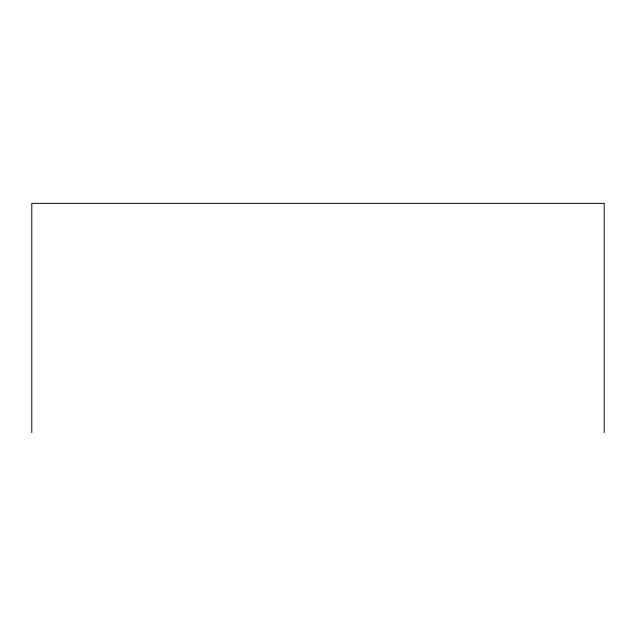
<?xml version="1.0" encoding="UTF-8"?>
<svg xmlns="http://www.w3.org/2000/svg" width="636" height="636" viewBox="0 0 636 636"><rect width="100%" height="100%" fill="white"/><g stroke="black" fill="none" stroke-linecap="round" stroke-linejoin="round"><path stroke-width="0.95" d="M604.2 432.631L604.2 203.369L31.8 203.369L31.8 432.631"/></g></svg>
